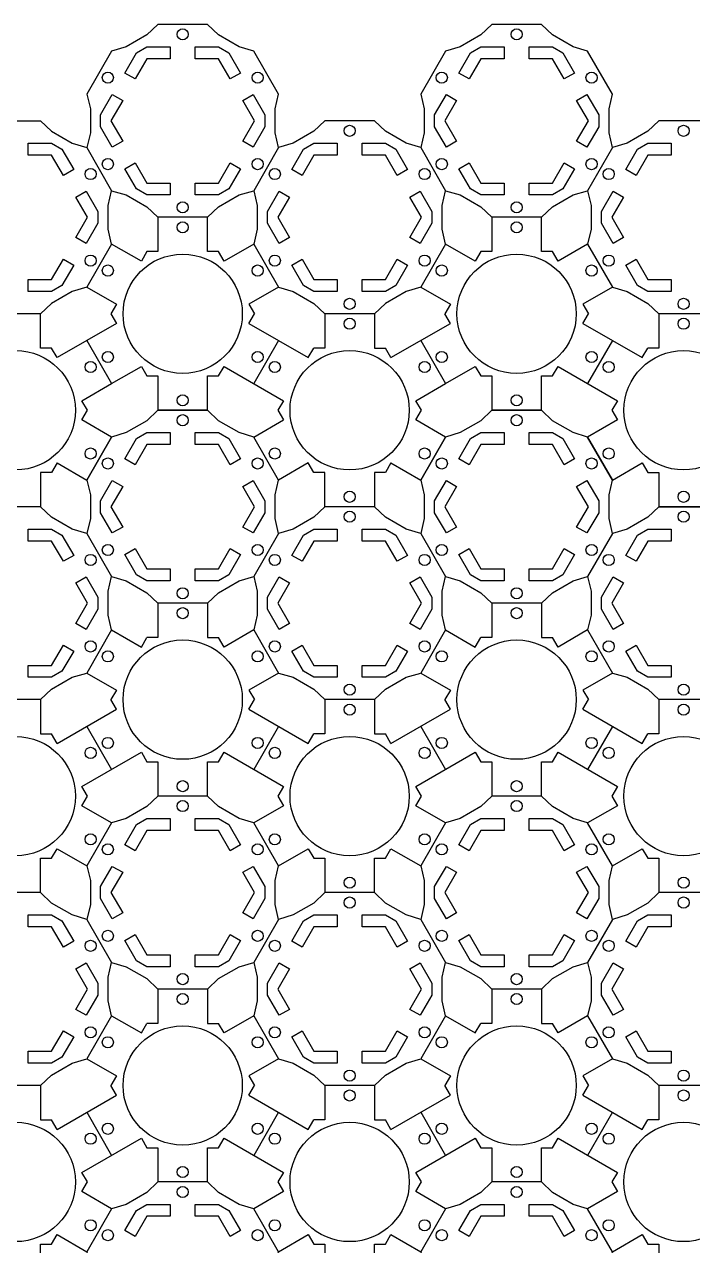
# Model space of a CAD drawing. Header units: inches. Extents: x 0.1 to 23.9, y 0.6 to 24.
# Drawn here: x 9.53 to 16.25, y 11.74 to 24.02 of the extents above; entities that cross this region are included whole.
import ezdxf

# ---------------------------------------------------------------- set-up
doc = ezdxf.new("R2010")
doc.units = ezdxf.units.IN
doc.header["$MEASUREMENT"] = 0

msp = doc.modelspace()

# ---------------------------------------------------------------- linework, layer by layer
at = {"color": 7}
for p, q in [((12.55, 23.053), (12.439, 22.948)), ((13.05, 23.053), (12.55, 23.053)), ((13.161, 22.948), (13.05, 23.053)), ((15.91, 23.053), (15.799, 22.948)), ((16.41, 23.053), (15.91, 23.053)), ((12.439, 22.948), (12.231, 22.828)), ((13.369, 22.828), (13.161, 22.948)), ((15.799, 22.948), (15.592, 22.828)), ((12.085, 22.784), (11.835, 22.351)), ((12.231, 22.828), (12.085, 22.784)), ((13.515, 22.784), (13.369, 22.828)), ((15.445, 22.784), (15.195, 22.351)), ((15.592, 22.828), (15.445, 22.784)), ((11.835, 22.351), (11.871, 22.203)), ((15.195, 22.351), (15.231, 22.203)), ((11.871, 22.203), (11.871, 21.963)), ((15.231, 22.203), (15.231, 21.963)), ((11.871, 21.963), (11.835, 21.814)), ((15.231, 21.963), (15.195, 21.814)), ((11.835, 21.814), (12.085, 21.381)), ((15.195, 21.814), (15.445, 21.381)), ((12.085, 21.381), (11.786, 21.209)), ((12.085, 21.381), (12.231, 21.338)), ((13.515, 21.381), (13.814, 21.209)), ((15.445, 21.381), (15.147, 21.209)), ((15.445, 21.381), (15.592, 21.338)), ((12.231, 21.338), (12.439, 21.218)), ((15.592, 21.338), (15.799, 21.218)), ((11.786, 21.209), (11.842, 21.113)), ((12.439, 21.218), (12.55, 21.113)), ((13.814, 21.209), (13.759, 21.113)), ((15.147, 21.209), (15.202, 21.113)), ((15.799, 21.218), (15.91, 21.113)), ((11.786, 21.017), (11.842, 21.113)), ((11.786, 21.017), (12.384, 20.672)), ((12.55, 21.113), (12.55, 20.768)), ((13.05, 21.113), (12.55, 21.113)), ((13.05, 21.113), (13.05, 20.768)), ((13.216, 20.672), (13.814, 21.017)), ((13.814, 21.017), (13.759, 21.113)), ((15.147, 21.017), (15.202, 21.113)), ((15.147, 21.017), (15.744, 20.672)), ((15.91, 21.113), (15.91, 20.768)), ((16.41, 21.113), (15.91, 21.113)), ((12.085, 20.844), (11.835, 20.411)), ((12.384, 20.672), (12.439, 20.768)), ((12.55, 20.768), (12.439, 20.768)), ((13.05, 20.768), (13.161, 20.768)), ((13.216, 20.672), (13.161, 20.768)), ((15.445, 20.844), (15.195, 20.411)), ((15.744, 20.672), (15.799, 20.768)), ((15.91, 20.768), (15.799, 20.768)), ((9.69, 19.173), (9.19, 19.173)), ((9.801, 19.068), (9.69, 19.173)), ((12.55, 19.173), (12.439, 19.068)), ((13.05, 19.173), (12.55, 19.173)), ((13.161, 19.068), (13.05, 19.173)), ((15.91, 19.173), (15.799, 19.068)), ((16.41, 19.173), (15.91, 19.173)), ((10.009, 18.948), (9.801, 19.068)), ((12.439, 19.068), (12.231, 18.948)), ((13.369, 18.948), (13.161, 19.068)), ((15.799, 19.068), (15.592, 18.948)), ((10.155, 18.904), (10.009, 18.948)), ((12.231, 18.948), (12.085, 18.904)), ((13.515, 18.904), (13.369, 18.948)), ((15.592, 18.948), (15.445, 18.904)), ((12.085, 18.904), (11.835, 18.471)), ((15.445, 18.904), (15.195, 18.471)), ((11.835, 18.471), (11.871, 18.323)), ((15.195, 18.471), (15.231, 18.323)), ((11.871, 18.323), (11.871, 18.083)), ((15.231, 18.323), (15.231, 18.083)), ((10.87, 18.203), (10.87, 17.858)), ((11.37, 18.203), (10.87, 18.203)), ((11.37, 18.203), (11.37, 17.858)), ((14.23, 18.203), (14.23, 17.858)), ((14.73, 18.203), (14.23, 18.203)), ((14.73, 18.203), (14.73, 17.858)), ((11.871, 18.083), (11.835, 17.934)), ((15.231, 18.083), (15.195, 17.934)), ((10.405, 17.934), (10.155, 17.501)), ((10.405, 17.934), (10.704, 17.762)), ((11.835, 17.934), (11.536, 17.762)), ((11.835, 17.934), (12.085, 17.501)), ((13.765, 17.934), (13.515, 17.501)), ((13.765, 17.934), (14.064, 17.762)), ((15.195, 17.934), (14.897, 17.762)), ((15.195, 17.934), (15.445, 17.501)), ((10.704, 17.762), (10.759, 17.858)), ((10.87, 17.858), (10.759, 17.858)), ((11.37, 17.858), (11.481, 17.858)), ((11.536, 17.762), (11.481, 17.858)), ((14.064, 17.762), (14.119, 17.858)), ((14.23, 17.858), (14.119, 17.858)), ((14.73, 17.858), (14.841, 17.858)), ((14.897, 17.762), (14.841, 17.858)), ((10.155, 17.501), (10.454, 17.329)), ((12.085, 17.501), (11.786, 17.329)), ((12.085, 17.501), (12.231, 17.458)), ((12.231, 17.458), (12.439, 17.338)), ((13.515, 17.501), (13.814, 17.329)), ((15.445, 17.501), (15.147, 17.329)), ((15.445, 17.501), (15.592, 17.458)), ((15.592, 17.458), (15.799, 17.338)), ((10.454, 17.329), (10.398, 17.233)), ((11.786, 17.329), (11.842, 17.233)), ((12.439, 17.338), (12.55, 17.233)), ((13.814, 17.329), (13.759, 17.233)), ((15.147, 17.329), (15.202, 17.233)), ((15.799, 17.338), (15.91, 17.233)), ((9.69, 17.233), (9.19, 17.233)), ((9.69, 17.233), (9.69, 16.888)), ((10.454, 17.137), (10.398, 17.233)), ((11.786, 17.137), (11.842, 17.233)), ((12.55, 17.233), (12.55, 16.888)), ((13.05, 17.233), (12.55, 17.233)), ((13.05, 17.233), (13.05, 16.888)), ((13.814, 17.137), (13.759, 17.233)), ((15.147, 17.137), (15.202, 17.233)), ((15.91, 17.233), (15.91, 16.888)), ((16.41, 17.233), (15.91, 17.233)), ((9.856, 16.792), (10.454, 17.137)), ((11.786, 17.137), (12.384, 16.792)), ((13.216, 16.792), (13.814, 17.137)), ((15.147, 17.137), (15.744, 16.792)), ((10.155, 16.964), (10.405, 16.531)), ((12.085, 16.964), (11.835, 16.531)), ((13.515, 16.964), (13.765, 16.531)), ((15.445, 16.964), (15.195, 16.531)), ((9.69, 16.888), (9.801, 16.888)), ((9.856, 16.792), (9.801, 16.888)), ((12.384, 16.792), (12.439, 16.888)), ((12.55, 16.888), (12.439, 16.888)), ((13.05, 16.888), (13.161, 16.888)), ((13.216, 16.792), (13.161, 16.888)), ((15.744, 16.792), (15.799, 16.888)), ((15.91, 16.888), (15.799, 16.888)), ((9.69, 15.293), (9.19, 15.293)), ((9.801, 15.188), (9.69, 15.293)), ((12.55, 15.293), (12.439, 15.188)), ((13.05, 15.293), (12.55, 15.293)), ((13.161, 15.188), (13.05, 15.293)), ((15.91, 15.293), (15.799, 15.188)), ((16.41, 15.293), (15.91, 15.293)), ((10.009, 15.068), (9.801, 15.188)), ((12.439, 15.188), (12.231, 15.068)), ((13.369, 15.068), (13.161, 15.188)), ((15.799, 15.188), (15.592, 15.068)), ((10.155, 15.024), (10.009, 15.068)), ((12.085, 15.024), (11.835, 14.591)), ((12.231, 15.068), (12.085, 15.024)), ((13.515, 15.024), (13.369, 15.068)), ((15.445, 15.024), (15.195, 14.591)), ((15.592, 15.068), (15.445, 15.024)), ((11.835, 14.591), (11.871, 14.443)), ((15.195, 14.591), (15.231, 14.443)), ((11.871, 14.443), (11.871, 14.203)), ((15.231, 14.443), (15.231, 14.203)), ((10.87, 14.323), (10.87, 13.978)), ((11.37, 14.323), (10.87, 14.323)), ((11.37, 14.323), (11.37, 13.978)), ((14.23, 14.323), (14.23, 13.978)), ((14.73, 14.323), (14.23, 14.323)), ((14.73, 14.323), (14.73, 13.978)), ((11.871, 14.203), (11.835, 14.054)), ((15.231, 14.203), (15.195, 14.054)), ((10.405, 14.054), (10.155, 13.621)), ((10.405, 14.054), (10.704, 13.882)), ((11.835, 14.054), (11.536, 13.882)), ((11.835, 14.054), (12.085, 13.621)), ((13.765, 14.054), (13.515, 13.621)), ((13.765, 14.054), (14.064, 13.882)), ((15.195, 14.054), (14.897, 13.882)), ((15.195, 14.054), (15.445, 13.621)), ((10.704, 13.882), (10.759, 13.978)), ((10.87, 13.978), (10.759, 13.978)), ((11.37, 13.978), (11.481, 13.978)), ((11.536, 13.882), (11.481, 13.978)), ((14.064, 13.882), (14.119, 13.978)), ((14.23, 13.978), (14.119, 13.978)), ((14.73, 13.978), (14.841, 13.978)), ((14.897, 13.882), (14.841, 13.978)), ((10.155, 13.621), (10.454, 13.449)), ((12.085, 13.621), (11.786, 13.449)), ((12.085, 13.621), (12.231, 13.578)), ((12.231, 13.578), (12.439, 13.458)), ((13.515, 13.621), (13.814, 13.449)), ((15.445, 13.621), (15.147, 13.449)), ((15.445, 13.621), (15.592, 13.578)), ((15.592, 13.578), (15.799, 13.458)), ((10.454, 13.449), (10.398, 13.353)), ((11.786, 13.449), (11.842, 13.353)), ((12.439, 13.458), (12.55, 13.353)), ((13.814, 13.449), (13.759, 13.353)), ((15.147, 13.449), (15.202, 13.353)), ((15.799, 13.458), (15.91, 13.353)), ((9.69, 13.353), (9.19, 13.353)), ((9.69, 13.353), (9.69, 13.008)), ((10.454, 13.257), (10.398, 13.353)), ((11.786, 13.257), (11.842, 13.353)), ((12.55, 13.353), (12.55, 13.008)), ((13.05, 13.353), (12.55, 13.353)), ((13.05, 13.353), (13.05, 13.008)), ((13.814, 13.257), (13.759, 13.353)), ((15.147, 13.257), (15.202, 13.353)), ((15.91, 13.353), (15.91, 13.008)), ((16.41, 13.353), (15.91, 13.353)), ((9.856, 12.912), (10.454, 13.257)), ((11.786, 13.257), (12.384, 12.912)), ((13.216, 12.912), (13.814, 13.257)), ((15.147, 13.257), (15.744, 12.912)), ((10.155, 13.084), (10.405, 12.651)), ((12.085, 13.084), (11.835, 12.651)), ((13.515, 13.084), (13.765, 12.651)), ((15.445, 13.084), (15.195, 12.651)), ((9.69, 13.008), (9.801, 13.008)), ((9.856, 12.912), (9.801, 13.008)), ((12.384, 12.912), (12.439, 13.008)), ((12.55, 13.008), (12.439, 13.008)), ((13.05, 13.008), (13.161, 13.008)), ((13.216, 12.912), (13.161, 13.008)), ((15.744, 12.912), (15.799, 13.008)), ((15.91, 13.008), (15.799, 13.008))]:
    msp.add_line(p, q, dxfattribs=at)
for points in [[(12.085, 22.784), (12.05, 22.933), (12.05, 23.173), (12.085, 23.321), (11.835, 23.754), (11.689, 23.798), (11.481, 23.918), (11.37, 24.023), (10.87, 24.023), (10.759, 23.918), (10.551, 23.798), (10.405, 23.754), (10.155, 23.321), (10.191, 23.173), (10.191, 22.933), (10.155, 22.784)], [(15.445, 22.784), (15.41, 22.933), (15.41, 23.173), (15.445, 23.321), (15.195, 23.754), (15.049, 23.798), (14.841, 23.918), (14.73, 24.023), (14.23, 24.023), (14.119, 23.918), (13.912, 23.798), (13.765, 23.754), (13.515, 23.321), (13.551, 23.173), (13.551, 22.933), (13.515, 22.784), (13.765, 22.351)], [(9.19, 21.113), (9.079, 21.218), (8.871, 21.338), (8.725, 21.381), (8.475, 21.814), (8.51, 21.963), (8.51, 22.203), (8.475, 22.351), (8.725, 22.784), (8.871, 22.828), (9.079, 22.948), (9.19, 23.053), (9.69, 23.053), (9.801, 22.948), (10.009, 22.828), (10.155, 22.784), (10.405, 22.351), (10.551, 22.308), (10.759, 22.188), (10.87, 22.083)], [(10.405, 21.814), (10.37, 21.963), (10.37, 22.203), (10.405, 22.351)], [(11.37, 22.083), (11.481, 22.188), (11.689, 22.308), (11.835, 22.351)], [(13.765, 21.814), (13.73, 21.963), (13.73, 22.203), (13.765, 22.351), (13.912, 22.308), (14.119, 22.188), (14.23, 22.083)], [(14.73, 22.083), (14.841, 22.188), (15.049, 22.308), (15.195, 22.351)], [(11.835, 21.814), (11.536, 21.642), (11.481, 21.738), (11.37, 21.738), (11.37, 22.083), (10.87, 22.083), (10.87, 21.738), (10.759, 21.738), (10.704, 21.642), (10.405, 21.814), (10.155, 21.381), (10.009, 21.338), (9.801, 21.218), (9.69, 21.113)], [(15.195, 21.814), (14.897, 21.642), (14.841, 21.738), (14.73, 21.738), (14.73, 22.083), (14.23, 22.083), (14.23, 21.738), (14.119, 21.738), (14.064, 21.642), (13.765, 21.814), (13.515, 21.381), (13.369, 21.338), (13.161, 21.218), (13.05, 21.113)], [(10.155, 21.381), (10.454, 21.209), (10.398, 21.113), (10.454, 21.017), (9.856, 20.672), (9.801, 20.768), (9.69, 20.768), (9.69, 21.113), (9.19, 21.113), (9.19, 20.768), (9.079, 20.768), (9.024, 20.672), (8.426, 21.017), (8.482, 21.113), (8.426, 21.209), (8.725, 21.381)], [(10.155, 20.844), (10.405, 20.411), (10.704, 20.584), (10.759, 20.488), (10.87, 20.488), (10.87, 20.143), (11.37, 20.143), (11.37, 20.488), (11.481, 20.488), (11.536, 20.584), (12.134, 20.239), (12.078, 20.143), (12.134, 20.047)], [(13.515, 20.844), (13.765, 20.411), (14.064, 20.584), (14.119, 20.488), (14.23, 20.488), (14.23, 20.143), (14.73, 20.143), (14.73, 20.488), (14.841, 20.488), (14.897, 20.584), (15.494, 20.239)], [(9.856, 19.614), (10.155, 19.441), (10.405, 19.874), (10.106, 20.047), (10.162, 20.143), (10.106, 20.239), (10.405, 20.411)], [(13.216, 19.614), (13.515, 19.441), (13.765, 19.874), (13.466, 20.047), (13.522, 20.143), (13.466, 20.239), (13.765, 20.411)], [(12.085, 18.904), (12.05, 19.053), (12.05, 19.293), (12.085, 19.441), (11.835, 19.874), (11.689, 19.918), (11.481, 20.038), (11.37, 20.143), (10.87, 20.143), (10.759, 20.038), (10.551, 19.918), (10.405, 19.874), (10.155, 19.441), (10.191, 19.293), (10.191, 19.053), (10.155, 18.904), (10.405, 18.471)], [(15.445, 18.904), (15.41, 19.053), (15.41, 19.293), (15.445, 19.441), (15.195, 19.874), (15.049, 19.918), (14.841, 20.038), (14.73, 20.143), (14.23, 20.143), (14.119, 20.038), (13.912, 19.918), (13.765, 19.874), (13.515, 19.441), (13.551, 19.293), (13.551, 19.053), (13.515, 18.904), (13.765, 18.471)], [(15.494, 20.239), (15.439, 20.143), (15.494, 20.047), (15.195, 19.874), (15.445, 19.441), (15.744, 19.614), (15.799, 19.518), (15.91, 19.518), (15.91, 19.173), (16.41, 19.173), (16.41, 19.518), (16.521, 19.518), (16.577, 19.614)], [(9.856, 19.614), (9.801, 19.518), (9.69, 19.518), (9.69, 19.173), (9.19, 19.173), (9.19, 19.518), (9.079, 19.518), (9.024, 19.614), (8.725, 19.441), (8.475, 19.874), (8.774, 20.047)], [(13.216, 19.614), (13.161, 19.518), (13.05, 19.518), (13.05, 19.173), (12.55, 19.173), (12.55, 19.518), (12.439, 19.518), (12.384, 19.614), (12.085, 19.441), (11.835, 19.874), (12.134, 20.047)], [(10.405, 17.934), (10.37, 18.083), (10.37, 18.323), (10.405, 18.471), (10.551, 18.428), (10.759, 18.308), (10.87, 18.203)], [(11.37, 18.203), (11.481, 18.308), (11.689, 18.428), (11.835, 18.471)], [(13.765, 17.934), (13.73, 18.083), (13.73, 18.323), (13.765, 18.471), (13.912, 18.428), (14.119, 18.308), (14.23, 18.203)], [(14.73, 18.203), (14.841, 18.308), (15.049, 18.428), (15.195, 18.471)], [(9.69, 17.233), (9.801, 17.338), (10.009, 17.458), (10.155, 17.501)], [(13.05, 17.233), (13.161, 17.338), (13.369, 17.458), (13.515, 17.501)], [(10.405, 15.994), (10.106, 16.167), (10.162, 16.263), (10.106, 16.359), (10.704, 16.704), (10.759, 16.608), (10.87, 16.608), (10.87, 16.263)], [(11.37, 16.263), (11.37, 16.608), (11.481, 16.608), (11.536, 16.704), (12.134, 16.359), (12.078, 16.263), (12.134, 16.167), (11.835, 15.994)], [(13.765, 15.994), (13.466, 16.167), (13.522, 16.263), (13.466, 16.359), (14.064, 16.704), (14.119, 16.608), (14.23, 16.608), (14.23, 16.263)], [(14.73, 16.263), (14.73, 16.608), (14.841, 16.608), (14.897, 16.704), (15.494, 16.359), (15.439, 16.263), (15.494, 16.167), (15.195, 15.994)], [(12.085, 15.024), (12.05, 15.173), (12.05, 15.413), (12.085, 15.561), (11.835, 15.994), (11.689, 16.038), (11.481, 16.158), (11.37, 16.263), (10.87, 16.263), (10.759, 16.158), (10.551, 16.038), (10.405, 15.994), (10.155, 15.561), (10.191, 15.413), (10.191, 15.173), (10.155, 15.024), (10.405, 14.591)], [(15.445, 15.024), (15.41, 15.173), (15.41, 15.413), (15.445, 15.561), (15.195, 15.994), (15.049, 16.038), (14.841, 16.158), (14.73, 16.263), (14.23, 16.263), (14.119, 16.158), (13.912, 16.038), (13.765, 15.994), (13.515, 15.561), (13.551, 15.413), (13.551, 15.173), (13.515, 15.024), (13.765, 14.591)], [(9.69, 15.293), (9.69, 15.638), (9.801, 15.638), (9.856, 15.734), (10.155, 15.561)], [(12.085, 15.561), (12.384, 15.734), (12.439, 15.638), (12.55, 15.638), (12.55, 15.293)], [(13.05, 15.293), (13.05, 15.638), (13.161, 15.638), (13.216, 15.734), (13.515, 15.561)], [(15.445, 15.561), (15.744, 15.734), (15.799, 15.638), (15.91, 15.638), (15.91, 15.293)], [(10.405, 14.054), (10.37, 14.203), (10.37, 14.443), (10.405, 14.591), (10.551, 14.548), (10.759, 14.428), (10.87, 14.323)], [(11.37, 14.323), (11.481, 14.428), (11.689, 14.548), (11.835, 14.591)], [(13.765, 14.054), (13.73, 14.203), (13.73, 14.443), (13.765, 14.591), (13.912, 14.548), (14.119, 14.428), (14.23, 14.323)], [(14.73, 14.323), (14.841, 14.428), (15.049, 14.548), (15.195, 14.591)], [(9.69, 13.353), (9.801, 13.458), (10.009, 13.578), (10.155, 13.621)], [(13.05, 13.353), (13.161, 13.458), (13.369, 13.578), (13.515, 13.621)], [(10.405, 12.114), (10.106, 12.287), (10.162, 12.383), (10.106, 12.479), (10.704, 12.824), (10.759, 12.728), (10.87, 12.728), (10.87, 12.383)], [(11.37, 12.383), (11.37, 12.728), (11.481, 12.728), (11.536, 12.824), (12.134, 12.479), (12.078, 12.383), (12.134, 12.287), (11.835, 12.114)], [(13.765, 12.114), (13.466, 12.287), (13.522, 12.383), (13.466, 12.479), (14.064, 12.824), (14.119, 12.728), (14.23, 12.728), (14.23, 12.383)], [(14.73, 12.383), (14.73, 12.728), (14.841, 12.728), (14.897, 12.824), (15.494, 12.479), (15.439, 12.383), (15.494, 12.287), (15.195, 12.114)], [(12.085, 11.144), (12.05, 11.293), (12.05, 11.533), (12.085, 11.681), (11.835, 12.114), (11.689, 12.158), (11.481, 12.278), (11.37, 12.383), (10.87, 12.383), (10.759, 12.278), (10.551, 12.158), (10.405, 12.114), (10.155, 11.681), (10.191, 11.533), (10.191, 11.293), (10.155, 11.144), (10.405, 10.711)], [(15.445, 11.144), (15.41, 11.293), (15.41, 11.533), (15.445, 11.681), (15.195, 12.114), (15.049, 12.158), (14.841, 12.278), (14.73, 12.383), (14.23, 12.383), (14.119, 12.278), (13.912, 12.158), (13.765, 12.114), (13.515, 11.681), (13.551, 11.533), (13.551, 11.293), (13.515, 11.144), (13.765, 10.711)], [(9.69, 11.413), (9.69, 11.758), (9.801, 11.758), (9.856, 11.854), (10.155, 11.681)], [(12.085, 11.681), (12.384, 11.854), (12.439, 11.758), (12.55, 11.758), (12.55, 11.413)], [(13.05, 11.413), (13.05, 11.758), (13.161, 11.758), (13.216, 11.854), (13.515, 11.681)], [(15.445, 11.681), (15.744, 11.854), (15.799, 11.758), (15.91, 11.758), (15.91, 11.413)]]:
    msp.add_lwpolyline(points, dxfattribs=at)
for points in [[(10.655, 23.738), (10.759, 23.798), (10.995, 23.798), (10.995, 23.678), (10.759, 23.678), (10.641, 23.474), (10.537, 23.534)], [(11.481, 23.798), (11.585, 23.738), (11.703, 23.534), (11.599, 23.474), (11.481, 23.678), (11.245, 23.678), (11.245, 23.798)], [(14.015, 23.738), (14.119, 23.798), (14.355, 23.798), (14.355, 23.678), (14.119, 23.678), (14.001, 23.474), (13.898, 23.534)], [(14.841, 23.798), (14.945, 23.738), (15.063, 23.534), (14.959, 23.474), (14.841, 23.678), (14.605, 23.678), (14.605, 23.798)], [(10.294, 22.993), (10.294, 23.113), (10.412, 23.317), (10.516, 23.257), (10.398, 23.053), (10.516, 22.849), (10.412, 22.789)], [(11.946, 23.113), (11.946, 22.993), (11.828, 22.789), (11.724, 22.849), (11.842, 23.053), (11.724, 23.257), (11.828, 23.317)], [(13.655, 22.993), (13.655, 23.113), (13.773, 23.317), (13.876, 23.257), (13.759, 23.053), (13.876, 22.849), (13.773, 22.789)], [(15.306, 23.113), (15.306, 22.993), (15.188, 22.789), (15.084, 22.849), (15.202, 23.053), (15.084, 23.257), (15.188, 23.317)], [(9.801, 22.828), (9.905, 22.768), (10.023, 22.564), (9.919, 22.504), (9.801, 22.708), (9.565, 22.708), (9.565, 22.828)], [(12.335, 22.768), (12.439, 22.828), (12.675, 22.828), (12.675, 22.708), (12.439, 22.708), (12.321, 22.504), (12.217, 22.564)], [(13.161, 22.828), (13.265, 22.768), (13.383, 22.564), (13.279, 22.504), (13.161, 22.708), (12.925, 22.708), (12.925, 22.828)], [(15.696, 22.768), (15.799, 22.828), (16.035, 22.828), (16.035, 22.708), (15.799, 22.708), (15.682, 22.504), (15.578, 22.564)], [(10.759, 22.428), (10.995, 22.428), (10.995, 22.308), (10.759, 22.308), (10.655, 22.368), (10.537, 22.572), (10.641, 22.632)], [(11.585, 22.368), (11.481, 22.308), (11.245, 22.308), (11.245, 22.428), (11.481, 22.428), (11.599, 22.632), (11.703, 22.572)], [(14.119, 22.428), (14.355, 22.428), (14.355, 22.308), (14.119, 22.308), (14.015, 22.368), (13.898, 22.572), (14.001, 22.632)], [(14.945, 22.368), (14.841, 22.308), (14.605, 22.308), (14.605, 22.428), (14.841, 22.428), (14.959, 22.632), (15.063, 22.572)], [(10.266, 22.143), (10.266, 22.023), (10.148, 21.819), (10.044, 21.879), (10.162, 22.083), (10.044, 22.287), (10.148, 22.347)], [(11.975, 22.023), (11.975, 22.143), (12.092, 22.347), (12.196, 22.287), (12.078, 22.083), (12.196, 21.879), (12.092, 21.819)], [(13.626, 22.143), (13.626, 22.023), (13.508, 21.819), (13.404, 21.879), (13.522, 22.083), (13.404, 22.287), (13.508, 22.347)], [(15.335, 22.023), (15.335, 22.143), (15.453, 22.347), (15.557, 22.287), (15.439, 22.083), (15.557, 21.879), (15.453, 21.819)], [(9.905, 21.398), (9.801, 21.338), (9.565, 21.338), (9.565, 21.458), (9.801, 21.458), (9.919, 21.662), (10.023, 21.602)], [(12.439, 21.458), (12.675, 21.458), (12.675, 21.338), (12.439, 21.338), (12.335, 21.398), (12.217, 21.602), (12.321, 21.662)], [(13.265, 21.398), (13.161, 21.338), (12.925, 21.338), (12.925, 21.458), (13.161, 21.458), (13.279, 21.662), (13.383, 21.602)], [(15.799, 21.458), (16.035, 21.458), (16.035, 21.338), (15.799, 21.338), (15.696, 21.398), (15.578, 21.602), (15.682, 21.662)], [(10.655, 19.858), (10.759, 19.918), (10.995, 19.918), (10.995, 19.798), (10.759, 19.798), (10.641, 19.594), (10.537, 19.654)], [(11.481, 19.918), (11.585, 19.858), (11.703, 19.654), (11.599, 19.594), (11.481, 19.798), (11.245, 19.798), (11.245, 19.918)], [(14.015, 19.858), (14.119, 19.918), (14.355, 19.918), (14.355, 19.798), (14.119, 19.798), (14.001, 19.594), (13.898, 19.654)], [(14.841, 19.918), (14.945, 19.858), (15.063, 19.654), (14.959, 19.594), (14.841, 19.798), (14.605, 19.798), (14.605, 19.918)], [(10.294, 19.113), (10.294, 19.233), (10.412, 19.437), (10.516, 19.377), (10.398, 19.173), (10.516, 18.969), (10.412, 18.909)], [(11.946, 19.233), (11.946, 19.113), (11.828, 18.909), (11.724, 18.969), (11.842, 19.173), (11.724, 19.377), (11.828, 19.437)], [(13.655, 19.113), (13.655, 19.233), (13.773, 19.437), (13.876, 19.377), (13.759, 19.173), (13.876, 18.969), (13.773, 18.909)], [(15.306, 19.233), (15.306, 19.113), (15.188, 18.909), (15.084, 18.969), (15.202, 19.173), (15.084, 19.377), (15.188, 19.437)], [(9.801, 18.948), (9.905, 18.888), (10.023, 18.684), (9.919, 18.624), (9.801, 18.828), (9.565, 18.828), (9.565, 18.948)], [(12.335, 18.888), (12.439, 18.948), (12.675, 18.948), (12.675, 18.828), (12.439, 18.828), (12.321, 18.624), (12.217, 18.684)], [(13.161, 18.948), (13.265, 18.888), (13.383, 18.684), (13.279, 18.624), (13.161, 18.828), (12.925, 18.828), (12.925, 18.948)], [(15.696, 18.888), (15.799, 18.948), (16.035, 18.948), (16.035, 18.828), (15.799, 18.828), (15.682, 18.624), (15.578, 18.684)], [(10.759, 18.548), (10.995, 18.548), (10.995, 18.428), (10.759, 18.428), (10.655, 18.488), (10.537, 18.692), (10.641, 18.752)], [(11.585, 18.488), (11.481, 18.428), (11.245, 18.428), (11.245, 18.548), (11.481, 18.548), (11.599, 18.752), (11.703, 18.692)], [(14.119, 18.548), (14.355, 18.548), (14.355, 18.428), (14.119, 18.428), (14.015, 18.488), (13.898, 18.692), (14.001, 18.752)], [(14.945, 18.488), (14.841, 18.428), (14.605, 18.428), (14.605, 18.548), (14.841, 18.548), (14.959, 18.752), (15.063, 18.692)], [(10.266, 18.263), (10.266, 18.143), (10.148, 17.939), (10.044, 17.999), (10.162, 18.203), (10.044, 18.407), (10.148, 18.467)], [(11.975, 18.143), (11.975, 18.263), (12.092, 18.467), (12.196, 18.407), (12.078, 18.203), (12.196, 17.999), (12.092, 17.939)], [(13.626, 18.263), (13.626, 18.143), (13.508, 17.939), (13.404, 17.999), (13.522, 18.203), (13.404, 18.407), (13.508, 18.467)], [(15.335, 18.143), (15.335, 18.263), (15.453, 18.467), (15.557, 18.407), (15.439, 18.203), (15.557, 17.999), (15.453, 17.939)], [(9.905, 17.518), (9.801, 17.458), (9.565, 17.458), (9.565, 17.578), (9.801, 17.578), (9.919, 17.782), (10.023, 17.722)], [(12.439, 17.578), (12.675, 17.578), (12.675, 17.458), (12.439, 17.458), (12.335, 17.518), (12.217, 17.722), (12.321, 17.782)], [(13.265, 17.518), (13.161, 17.458), (12.925, 17.458), (12.925, 17.578), (13.161, 17.578), (13.279, 17.782), (13.383, 17.722)], [(15.799, 17.578), (16.035, 17.578), (16.035, 17.458), (15.799, 17.458), (15.696, 17.518), (15.578, 17.722), (15.682, 17.782)], [(10.655, 15.978), (10.759, 16.038), (10.995, 16.038), (10.995, 15.918), (10.759, 15.918), (10.641, 15.714), (10.537, 15.774)], [(11.481, 16.038), (11.585, 15.978), (11.703, 15.774), (11.599, 15.714), (11.481, 15.918), (11.245, 15.918), (11.245, 16.038)], [(14.015, 15.978), (14.119, 16.038), (14.355, 16.038), (14.355, 15.918), (14.119, 15.918), (14.001, 15.714), (13.898, 15.774)], [(14.841, 16.038), (14.945, 15.978), (15.063, 15.774), (14.959, 15.714), (14.841, 15.918), (14.605, 15.918), (14.605, 16.038)], [(10.294, 15.233), (10.294, 15.353), (10.412, 15.557), (10.516, 15.497), (10.398, 15.293), (10.516, 15.089), (10.412, 15.029)], [(11.946, 15.353), (11.946, 15.233), (11.828, 15.029), (11.724, 15.089), (11.842, 15.293), (11.724, 15.497), (11.828, 15.557)], [(13.655, 15.233), (13.655, 15.353), (13.773, 15.557), (13.876, 15.497), (13.759, 15.293), (13.876, 15.089), (13.773, 15.029)], [(15.306, 15.353), (15.306, 15.233), (15.188, 15.029), (15.084, 15.089), (15.202, 15.293), (15.084, 15.497), (15.188, 15.557)], [(9.801, 15.068), (9.905, 15.008), (10.023, 14.804), (9.919, 14.744), (9.801, 14.948), (9.565, 14.948), (9.565, 15.068)], [(12.335, 15.008), (12.439, 15.068), (12.675, 15.068), (12.675, 14.948), (12.439, 14.948), (12.321, 14.744), (12.217, 14.804)], [(13.161, 15.068), (13.265, 15.008), (13.383, 14.804), (13.279, 14.744), (13.161, 14.948), (12.925, 14.948), (12.925, 15.068)], [(15.696, 15.008), (15.799, 15.068), (16.035, 15.068), (16.035, 14.948), (15.799, 14.948), (15.682, 14.744), (15.578, 14.804)], [(10.759, 14.668), (10.995, 14.668), (10.995, 14.548), (10.759, 14.548), (10.655, 14.608), (10.537, 14.812), (10.641, 14.872)], [(11.585, 14.608), (11.481, 14.548), (11.245, 14.548), (11.245, 14.668), (11.481, 14.668), (11.599, 14.872), (11.703, 14.812)], [(14.119, 14.668), (14.355, 14.668), (14.355, 14.548), (14.119, 14.548), (14.015, 14.608), (13.898, 14.812), (14.001, 14.872)], [(14.945, 14.608), (14.841, 14.548), (14.605, 14.548), (14.605, 14.668), (14.841, 14.668), (14.959, 14.872), (15.063, 14.812)], [(10.266, 14.383), (10.266, 14.263), (10.148, 14.059), (10.044, 14.119), (10.162, 14.323), (10.044, 14.527), (10.148, 14.587)], [(11.975, 14.263), (11.975, 14.383), (12.092, 14.587), (12.196, 14.527), (12.078, 14.323), (12.196, 14.119), (12.092, 14.059)], [(13.626, 14.383), (13.626, 14.263), (13.508, 14.059), (13.404, 14.119), (13.522, 14.323), (13.404, 14.527), (13.508, 14.587)], [(15.335, 14.263), (15.335, 14.383), (15.453, 14.587), (15.557, 14.527), (15.439, 14.323), (15.557, 14.119), (15.453, 14.059)], [(9.905, 13.638), (9.801, 13.578), (9.565, 13.578), (9.565, 13.698), (9.801, 13.698), (9.919, 13.902), (10.023, 13.842)], [(12.439, 13.698), (12.675, 13.698), (12.675, 13.578), (12.439, 13.578), (12.335, 13.638), (12.217, 13.842), (12.321, 13.902)], [(13.265, 13.638), (13.161, 13.578), (12.925, 13.578), (12.925, 13.698), (13.161, 13.698), (13.279, 13.902), (13.383, 13.842)], [(15.799, 13.698), (16.035, 13.698), (16.035, 13.578), (15.799, 13.578), (15.696, 13.638), (15.578, 13.842), (15.682, 13.902)], [(10.655, 12.098), (10.759, 12.158), (10.995, 12.158), (10.995, 12.038), (10.759, 12.038), (10.641, 11.834), (10.537, 11.894)], [(11.481, 12.158), (11.585, 12.098), (11.703, 11.894), (11.599, 11.834), (11.481, 12.038), (11.245, 12.038), (11.245, 12.158)], [(14.015, 12.098), (14.119, 12.158), (14.355, 12.158), (14.355, 12.038), (14.119, 12.038), (14.001, 11.834), (13.898, 11.894)], [(14.841, 12.158), (14.945, 12.098), (15.063, 11.894), (14.959, 11.834), (14.841, 12.038), (14.605, 12.038), (14.605, 12.158)]]:
    msp.add_lwpolyline(points, close=True, dxfattribs=at)
for centre, radius in [((11.12, 23.923), 0.056), ((14.48, 23.923), 0.056), ((10.367, 23.488), 0.056), ((11.874, 23.488), 0.056), ((13.727, 23.488), 0.056), ((15.234, 23.488), 0.056), ((12.8, 22.953), 0.056), ((16.16, 22.953), 0.056), ((10.367, 22.618), 0.056), ((11.874, 22.618), 0.056), ((13.727, 22.618), 0.056), ((15.234, 22.618), 0.056), ((10.193, 22.518), 0.056), ((12.047, 22.518), 0.056), ((13.554, 22.518), 0.056), ((15.407, 22.518), 0.056), ((11.12, 22.183), 0.056), ((14.48, 22.183), 0.056), ((11.12, 21.983), 0.056), ((14.48, 21.983), 0.056), ((10.193, 21.648), 0.056), ((11.12, 21.113), 0.6), ((12.047, 21.648), 0.056), ((13.554, 21.648), 0.056), ((14.48, 21.113), 0.6), ((15.407, 21.648), 0.056), ((10.367, 21.548), 0.056), ((11.874, 21.548), 0.056), ((13.727, 21.548), 0.056), ((15.234, 21.548), 0.056), ((12.8, 21.213), 0.056), ((16.16, 21.213), 0.056), ((12.8, 21.013), 0.056), ((16.16, 21.013), 0.056), ((9.44, 20.143), 0.6), ((10.193, 20.578), 0.056), ((10.367, 20.678), 0.056), ((11.874, 20.678), 0.056), ((12.047, 20.578), 0.056), ((12.8, 20.143), 0.6), ((13.554, 20.578), 0.056), ((13.727, 20.678), 0.056), ((15.234, 20.678), 0.056), ((15.407, 20.578), 0.056), ((16.16, 20.143), 0.6), ((11.12, 20.243), 0.056), ((14.48, 20.243), 0.056), ((11.12, 20.043), 0.056), ((14.48, 20.043), 0.056), ((10.193, 19.708), 0.056), ((10.367, 19.608), 0.056), ((11.874, 19.608), 0.056), ((12.047, 19.708), 0.056), ((13.554, 19.708), 0.056), ((13.727, 19.608), 0.056), ((15.234, 19.608), 0.056), ((15.407, 19.708), 0.056), ((12.8, 19.273), 0.056), ((16.16, 19.273), 0.056), ((12.8, 19.073), 0.056), ((16.16, 19.073), 0.056), ((10.367, 18.738), 0.056), ((11.874, 18.738), 0.056), ((13.727, 18.738), 0.056), ((15.234, 18.738), 0.056), ((10.193, 18.638), 0.056), ((12.047, 18.638), 0.056), ((13.554, 18.638), 0.056), ((15.407, 18.638), 0.056), ((11.12, 18.303), 0.056), ((14.48, 18.303), 0.056), ((11.12, 18.103), 0.056), ((14.48, 18.103), 0.056), ((10.193, 17.768), 0.056), ((11.12, 17.233), 0.6), ((12.047, 17.768), 0.056), ((13.554, 17.768), 0.056), ((14.48, 17.233), 0.6), ((15.407, 17.768), 0.056), ((10.367, 17.668), 0.056), ((11.874, 17.668), 0.056), ((13.727, 17.668), 0.056), ((15.234, 17.668), 0.056), ((12.8, 17.333), 0.056), ((16.16, 17.333), 0.056), ((12.8, 17.133), 0.056), ((16.16, 17.133), 0.056), ((9.44, 16.263), 0.6), ((10.367, 16.798), 0.056), ((11.874, 16.798), 0.056), ((12.8, 16.263), 0.6), ((13.727, 16.798), 0.056), ((15.234, 16.798), 0.056), ((16.16, 16.263), 0.6), ((10.193, 16.698), 0.056), ((12.047, 16.698), 0.056), ((13.554, 16.698), 0.056), ((15.407, 16.698), 0.056), ((11.12, 16.363), 0.056), ((14.48, 16.363), 0.056), ((11.12, 16.163), 0.056), ((14.48, 16.163), 0.056), ((10.193, 15.828), 0.056), ((12.047, 15.828), 0.056), ((13.554, 15.828), 0.056), ((15.407, 15.828), 0.056), ((10.367, 15.728), 0.056), ((11.874, 15.728), 0.056), ((13.727, 15.728), 0.056), ((15.234, 15.728), 0.056), ((12.8, 15.393), 0.056), ((16.16, 15.393), 0.056), ((12.8, 15.193), 0.056), ((16.16, 15.193), 0.056), ((10.367, 14.858), 0.056), ((11.874, 14.858), 0.056), ((13.727, 14.858), 0.056), ((15.234, 14.858), 0.056), ((10.193, 14.758), 0.056), ((12.047, 14.758), 0.056), ((13.554, 14.758), 0.056), ((15.407, 14.758), 0.056), ((11.12, 14.423), 0.056), ((14.48, 14.423), 0.056), ((11.12, 14.223), 0.056), ((14.48, 14.223), 0.056), ((10.193, 13.888), 0.056), ((11.12, 13.353), 0.6), ((12.047, 13.888), 0.056), ((13.554, 13.888), 0.056), ((14.48, 13.353), 0.6), ((15.407, 13.888), 0.056), ((10.367, 13.788), 0.056), ((11.874, 13.788), 0.056), ((13.727, 13.788), 0.056), ((15.234, 13.788), 0.056), ((12.8, 13.453), 0.056), ((16.16, 13.453), 0.056), ((12.8, 13.253), 0.056), ((16.16, 13.253), 0.056), ((9.44, 12.383), 0.6), ((10.367, 12.918), 0.056), ((11.874, 12.918), 0.056), ((12.8, 12.383), 0.6), ((13.727, 12.918), 0.056), ((15.234, 12.918), 0.056), ((16.16, 12.383), 0.6), ((10.193, 12.818), 0.056), ((12.047, 12.818), 0.056), ((13.554, 12.818), 0.056), ((15.407, 12.818), 0.056), ((11.12, 12.483), 0.056), ((14.48, 12.483), 0.056), ((11.12, 12.283), 0.056), ((14.48, 12.283), 0.056), ((10.193, 11.948), 0.056), ((12.047, 11.948), 0.056), ((13.554, 11.948), 0.056), ((15.407, 11.948), 0.056), ((10.367, 11.848), 0.056), ((11.874, 11.848), 0.056), ((13.727, 11.848), 0.056), ((15.234, 11.848), 0.056)]:
    msp.add_circle(centre, radius, dxfattribs=at)

doc.saveas('drawing.dxf')
